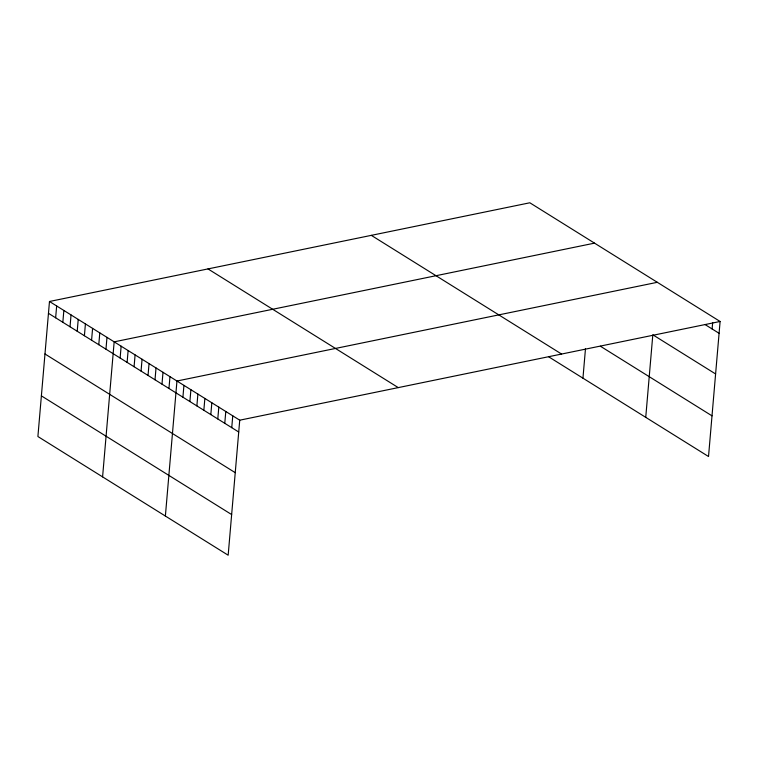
<?xml version="1.0" encoding="UTF-8"?>
<svg xmlns="http://www.w3.org/2000/svg" width="758" height="758" viewBox="0 0 758 758"><rect width="100%" height="100%" fill="white"/><g stroke="black" fill="none" stroke-linecap="round" stroke-linejoin="round"><path stroke-width="1.14" d="M49.478 301.485L37.9 436.523L228.167 555.216L239.736 420.188L49.478 301.485L529.833 202.784L720.1 321.477L708.522 456.515L548.811 356.876M55.647 317.801L56.66 305.976M62.838 322.283L63.852 310.458M70.03 326.764L71.044 314.94M77.212 331.255L78.226 319.421M84.403 335.737L85.417 323.912M91.585 340.219L92.599 328.394M98.777 344.701L99.791 332.876M105.968 349.192L106.982 337.357M102.586 476.877L114.164 341.849L594.528 243.138M120.124 358.022L121.138 346.198M127.107 362.371L128.121 350.547M134.081 366.73L135.095 354.905M141.054 371.079L142.068 359.254M148.037 375.428L149.051 363.603M155.011 379.786L156.025 367.962M161.985 384.135L162.998 372.311M168.958 388.484L169.972 376.66M165.377 516.046L176.955 381.018L657.309 282.308M182.915 397.192L183.929 385.367M189.888 401.541L190.902 389.716M196.872 405.9L197.885 394.075M203.845 410.249L204.859 398.424M210.819 414.598L211.833 402.773M217.792 418.956L218.806 407.131M224.775 423.305L225.789 411.48M231.749 427.654L232.763 415.829M582.949 378.176L585.47 348.813M645.74 417.345L652.818 334.79L715.599 373.959M712.113 328.953L712.662 322.501M239.736 420.188L720.1 321.477M705.13 324.604L719.086 333.302M600.393 346.216L712.008 415.848M371.316 235.359L561.583 354.052M207.995 268.919L398.263 387.613M48.465 313.319L238.723 432.013M44.978 353.977L235.236 472.67M41.387 395.865L231.645 514.559"/></g></svg>
